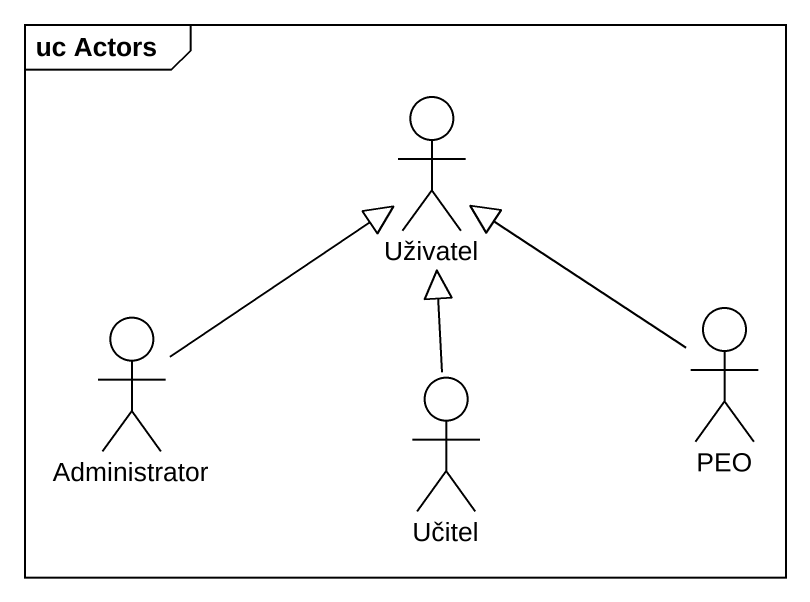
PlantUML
@startuml
mainframe uc Actors
actor Uživatel
actor Administrator
actor Učitel
actor PEO
Administrator -up-|> Uživatel
Učitel -up-|> Uživatel
PEO -up-|> Uživatel
@enduml
